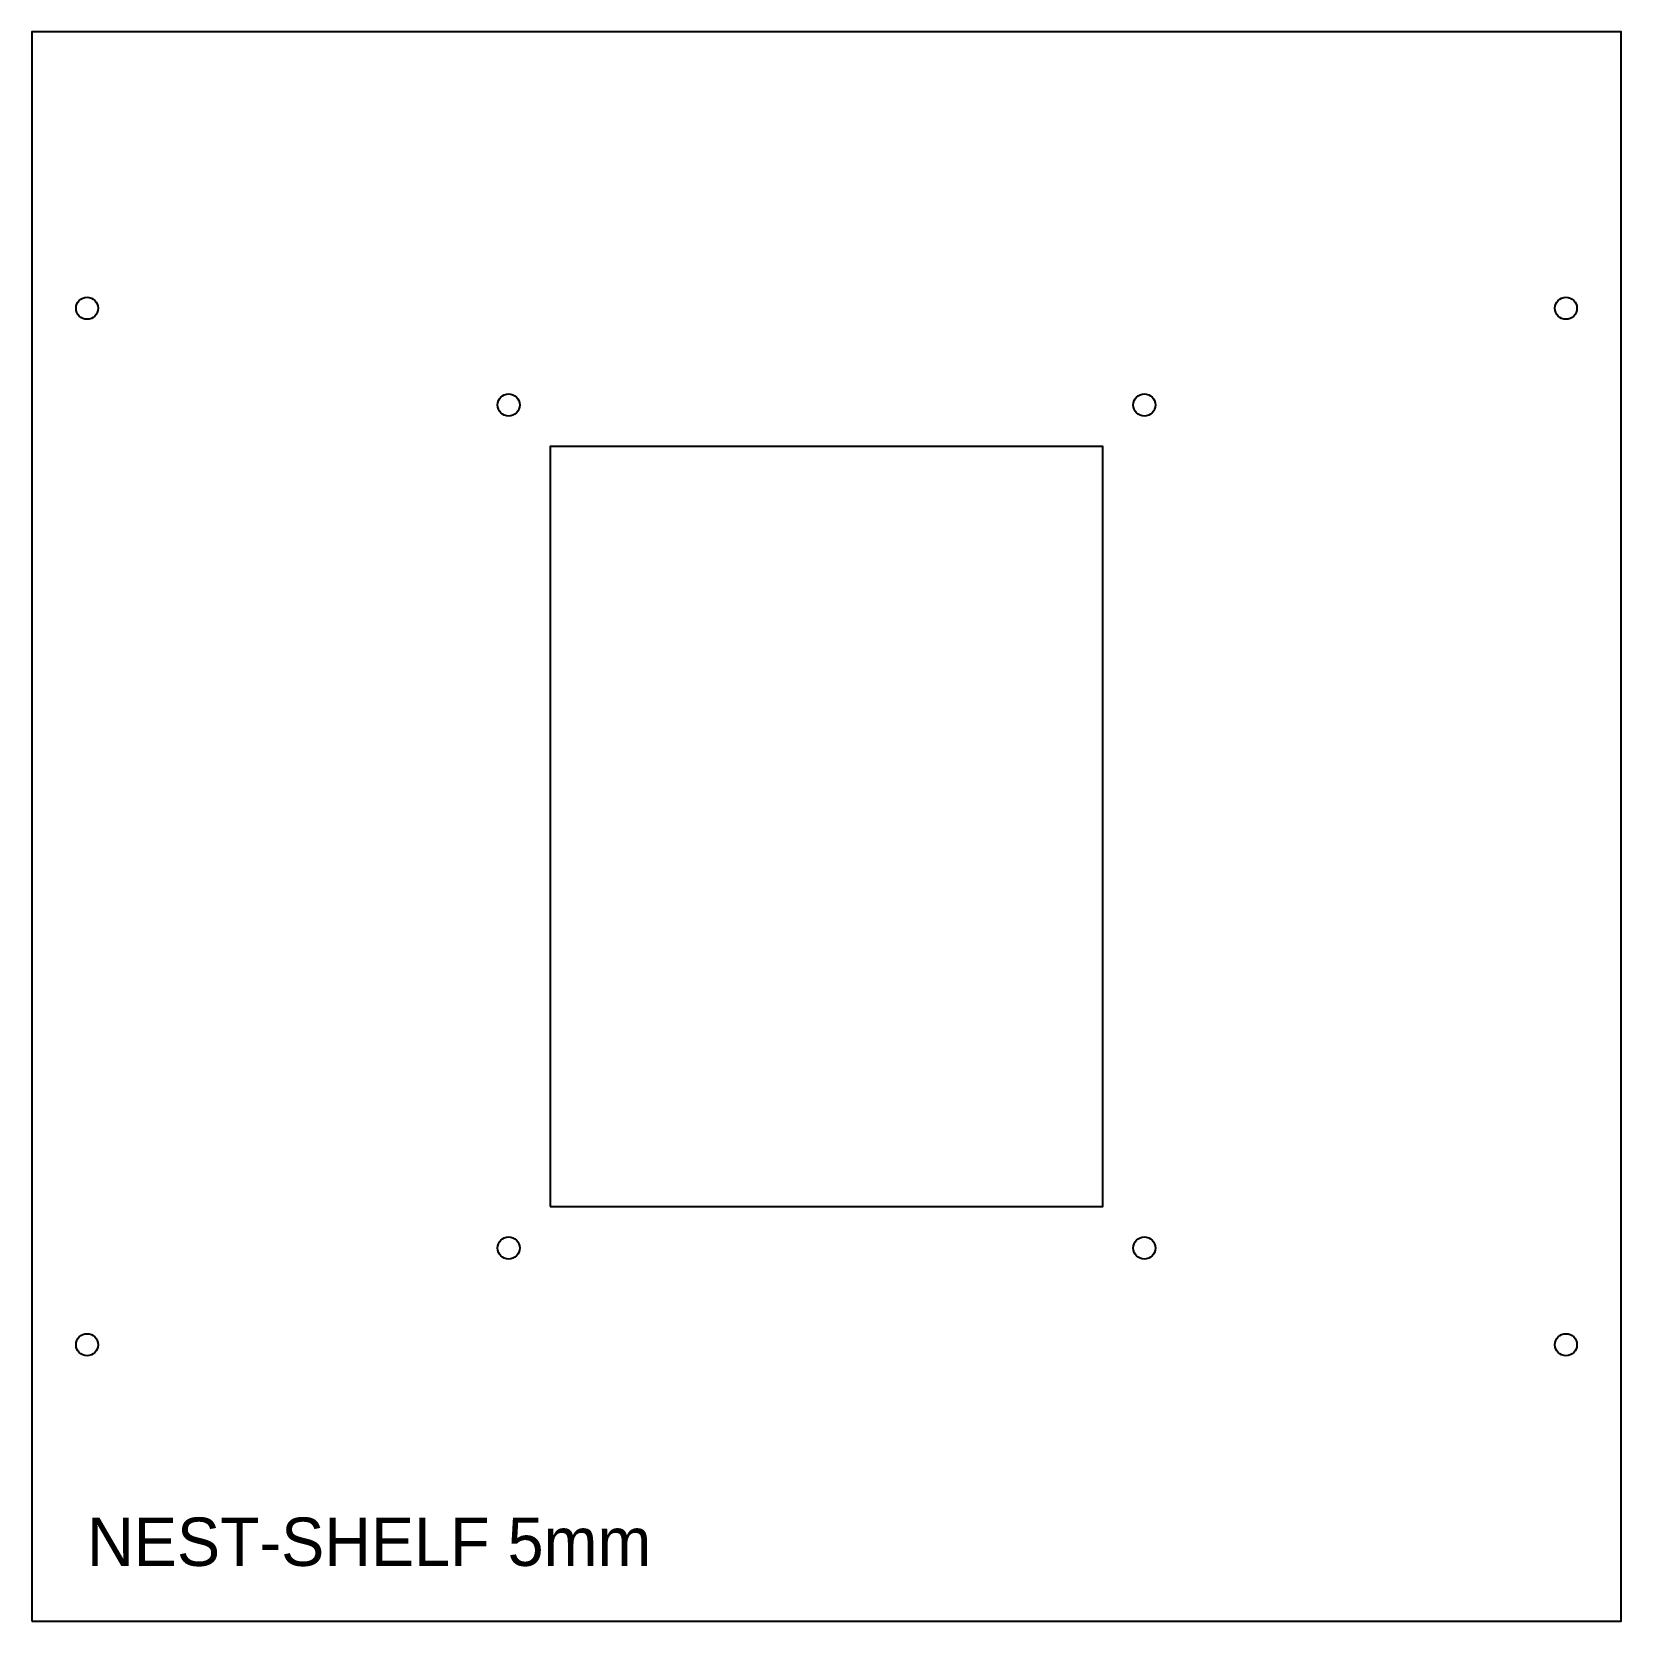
# Model space of a CAD drawing. Header units: millimetres. Extents: x 0 to 230, y 0 to 230.
import ezdxf

# ---------------------------------------------------------------- set-up
doc = ezdxf.new("R2010")
doc.units = ezdxf.units.MM
doc.layers.add('CUT', color=1, linetype='Continuous')
doc.layers.add('ENGRAVE', color=5, linetype='Continuous')

msp = doc.modelspace()

# ---------------------------------------------------------------- linework, layer by layer
at = {"layer": 'CUT'}
for points in [[(0, 0), (230, 0), (230, 230), (0, 230)], [(75, 60), (155, 60), (155, 170), (75, 170)]]:
    msp.add_lwpolyline(points, close=True, dxfattribs=at)
for centre in [(8, 190), (222, 190), (69, 176), (161, 176), (69, 54), (161, 54), (8, 40), (222, 40)]:
    msp.add_circle(centre, 1.6, dxfattribs=at)

# ---------------------------------------------------------------- texts
at = {"layer": 'ENGRAVE'}
msp.add_text('NEST-SHELF 5mm', height=7, dxfattribs=at).set_placement((8, 8))

doc.saveas('drawing.dxf')
